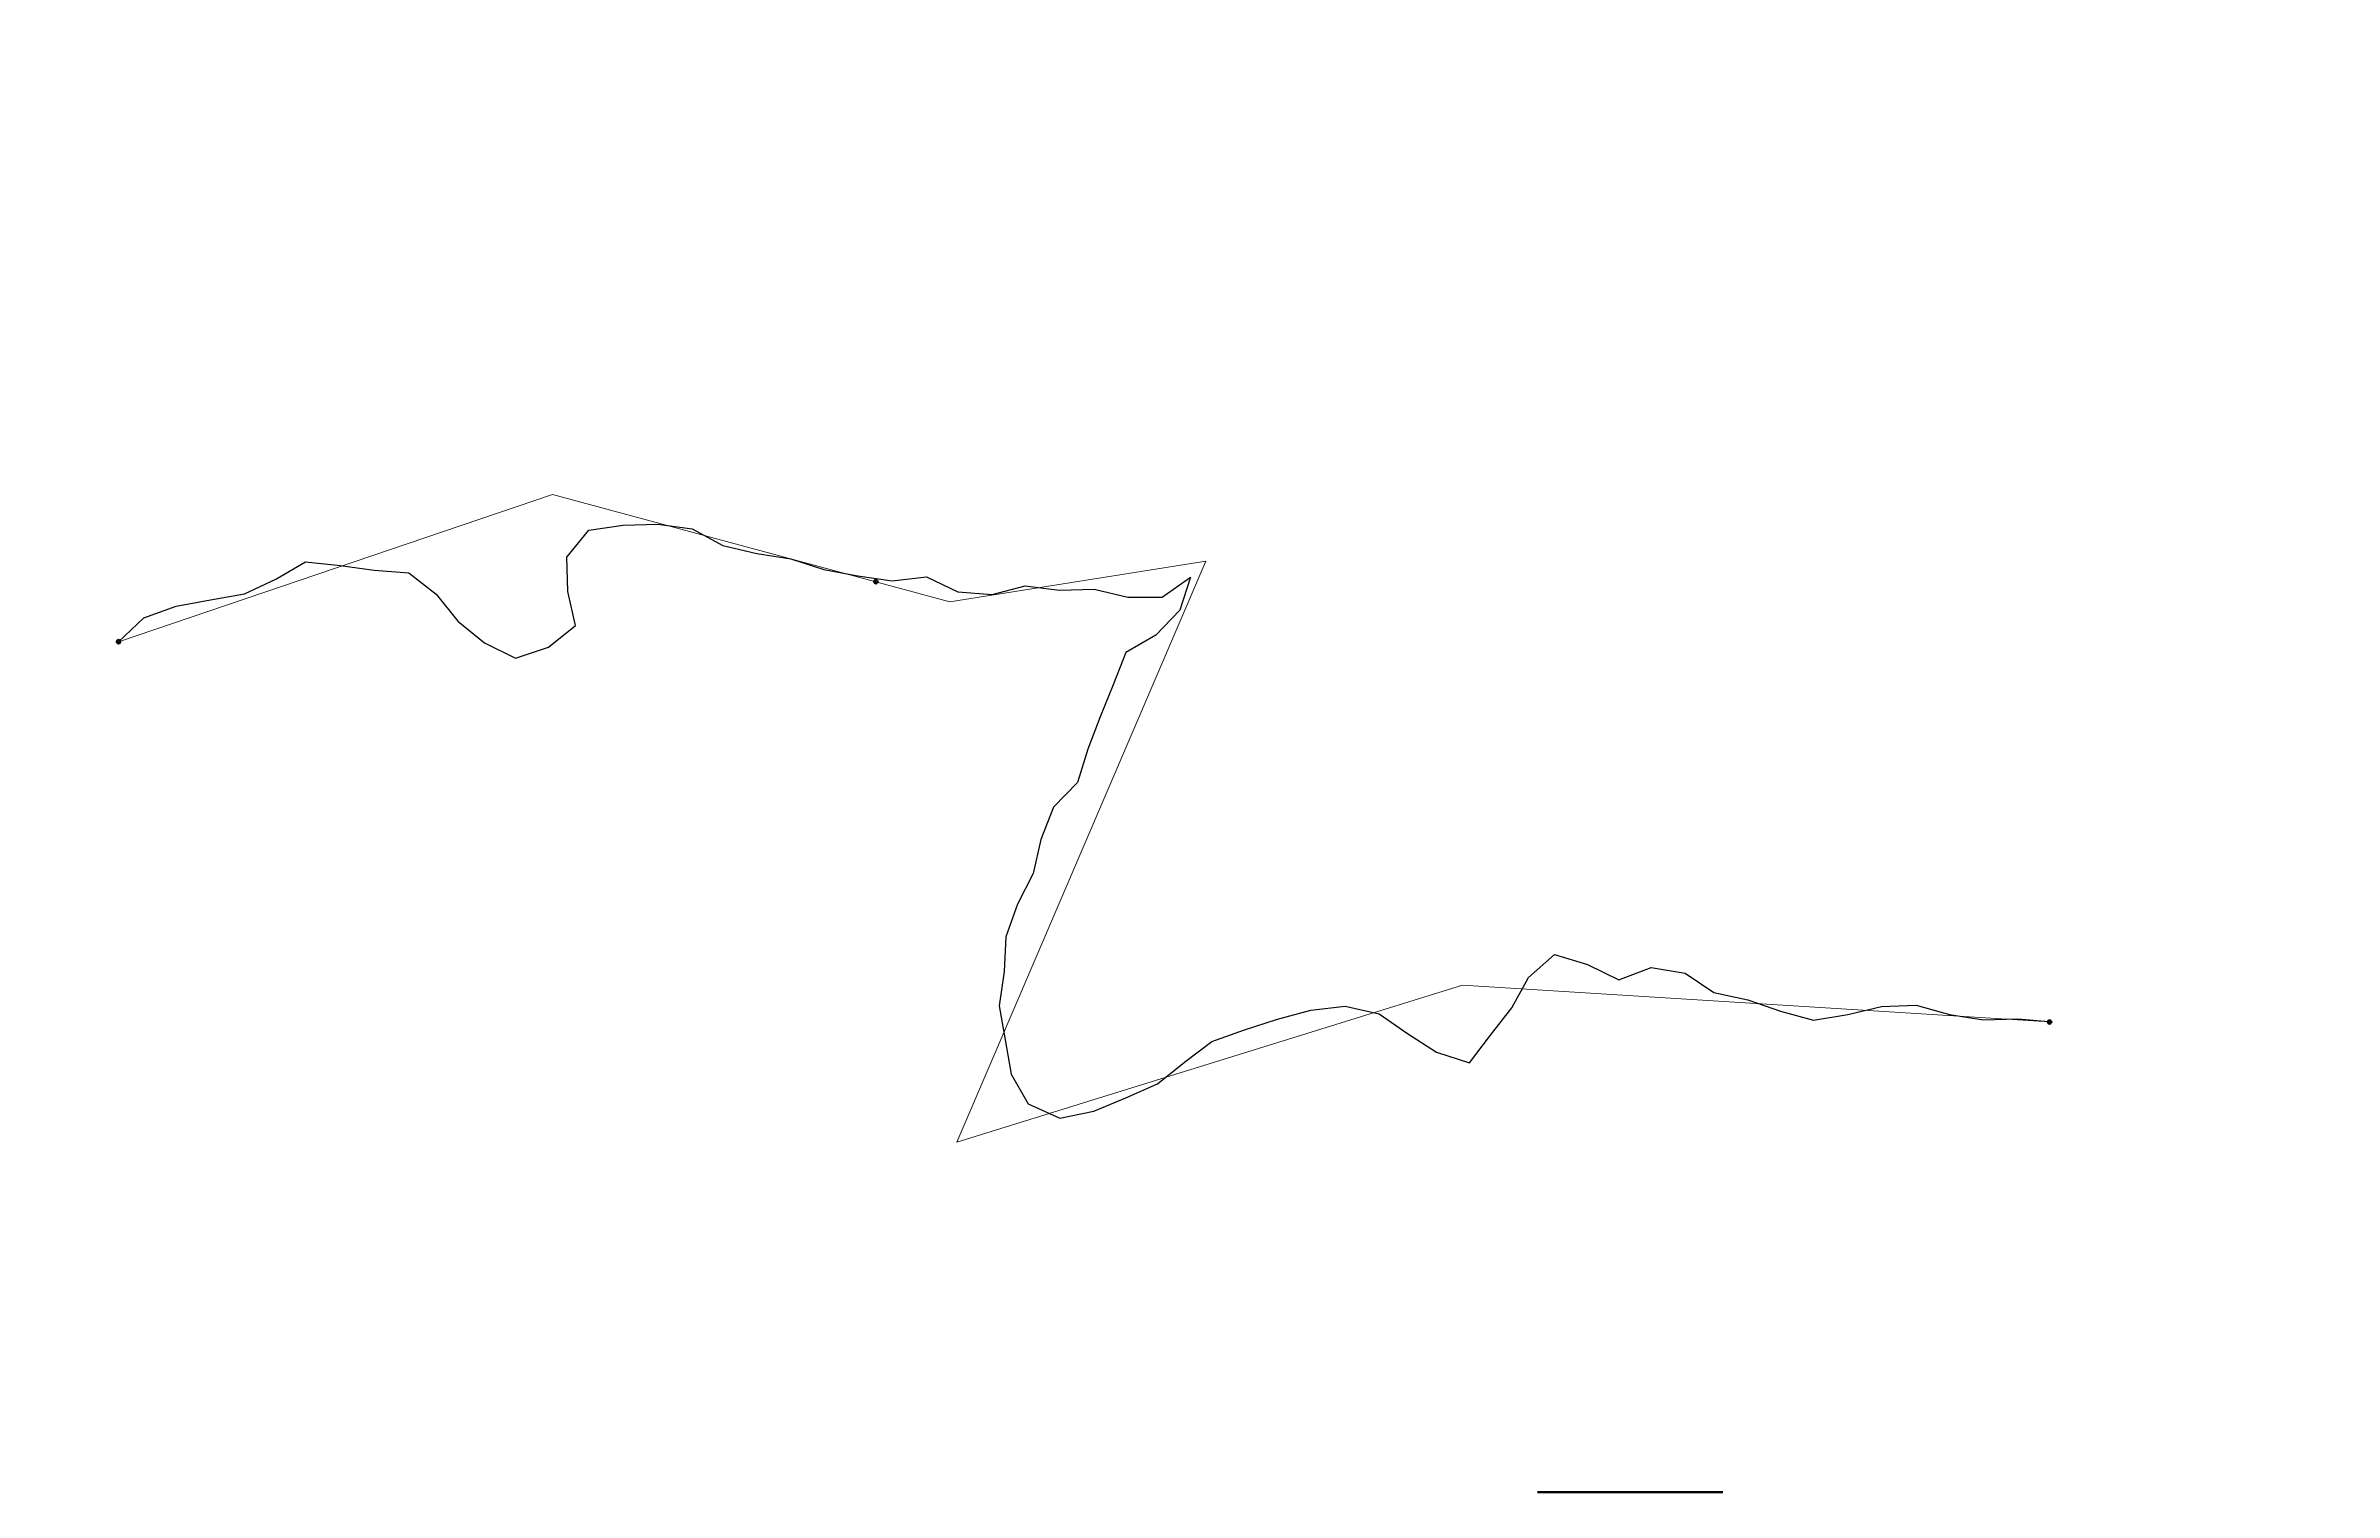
# Paper-space layout 'Layout1' of a CAD drawing. Header units: millimetres. Extents: x 20 to 978, y 81 to 687.
# The model-space entities are those that its viewports show. They can reach past a viewport. Long polylines and large blocks are cut down to what shows.
import ezdxf

# ---------------------------------------------------------------- set-up
doc = ezdxf.new("R2010")
doc.units = ezdxf.units.MM
doc.header["$LTSCALE"] = 0.3
for name, color, linetype, lineweight in [('Layaut', 250, 'Continuous', 70), ('Linea_Tendencia', 51, 'Continuous', 20), ('PTOBLIGADO', 90, 'Continuous', 50)]:
    doc.layers.add(name, color=color, linetype=linetype, lineweight=lineweight)
doc.layers.add('LINEA_DE_CEROS', color=61, linetype='Continuous')
doc.layers.get('Layaut').off()
doc.styles.get("Standard").update_dxf_attribs({"font": 'isocp2.shx', "bigfont": '@extfont2.shx'})

# ---------------------------------------------------------------- blocks, each defined once
blk = doc.blocks.new('CONVENCIONES')
at = {"layer": 'PTOBLIGADO'}
blk.add_line((729.79, 74.23), (807.53, 74.23), dxfattribs=at)

msp = doc.modelspace()

# ---------------------------------------------------------------- linework, layer by layer
at = {"layer": 'LINEA_DE_CEROS'}
for points in [[(838041.9, 1190952.7), (838061.8, 1190931.6), (838071.8, 1190904.4), (838076.9, 1190875.8), (838081.9, 1190847.3), (838094.4, 1190821.1), (838108.9, 1190796), (838105.8, 1190767.2), (838101.9, 1190738.5), (838099.7, 1190709.6), (838081.8, 1190686.7), (838059.2, 1190668.6), (838041.1, 1190646.1), (838028.1, 1190620.2), (838037.4, 1190592.7), (838055.5, 1190570), (838083.9, 1190576.3), (838112.8, 1190577.1), (838135.2, 1190558.7), (838139.6, 1190530), (838140.3, 1190501), (838136.4, 1190472.3), (838122.5, 1190446.6), (838115.8, 1190418.2), (838111.2, 1190389.6), (838102.4, 1190361.9), (838097.1, 1190333.4), (838092.8, 1190304.8)], [(838092.8, 1190304.8), (838096.3, 1190276), (838083.8, 1190249.8), (838081.4, 1190220.9), (838088.8, 1190193.2), (838085.1, 1190164.5), (838086, 1190135.5), (838079.3, 1190107.3), (838079.1, 1190078.5), (838096, 1190054.9), (838068.4, 1190063.8), (838047.5, 1190084), (838032.8, 1190109), (838005.8, 1190119.7), (837978.9, 1190130.4), (837951.8, 1190140.9), (837924.1, 1190149.4), (837903.3, 1190169.6), (837876.2, 1190180.1), (837847.9, 1190186.5), (837822.1, 1190199.7), (837794.8, 1190209.5), (837765.8, 1190210.9), (837737.1, 1190215), (837708.5, 1190210.1), (837679.9, 1190205.1), (837654.8, 1190190.7), (837643, 1190164.2), (837648.8, 1190135.8), (837660, 1190109.1), (837671.6, 1190082.5), (837689.9, 1190060), (837707.1, 1190036.9), (837716.9, 1190009.6), (837725.7, 1189982), (837733.3, 1189954), (837736.7, 1189925.2), (837730.3, 1189896.9), (837713.9, 1189873), (837698.1, 1189848.7), (837689.3, 1189821.1), (837712.5, 1189803.6), (837735.4, 1189785.8), (837760.7, 1189771.7), (837779.9, 1189750), (837771.5, 1189722.2), (837758.7, 1189696.2), (837769, 1189669.1), (837764.4, 1189640.4), (837748.1, 1189616.5), (837742, 1189588.1), (837732.5, 1189560.7), (837725, 1189532.9), (837729.7, 1189504.3), (837736.3, 1189476.1), (837737.6, 1189447.1), (837729.6, 1189419.2), (837725.3, 1189390.5), (837726.2, 1189361.8), (837723.7, 1189332.9)]]:
    msp.add_lwpolyline(points, dxfattribs=at)
at = {"layer": 'Linea_Tendencia'}
for points in [[(838041.9, 1190952.7), (838165.3, 1190589.2), (838075.4, 1190256.3)], [(838075.4, 1190256.3), (838109.5, 1190042.1), (837622.9, 1190250.6), (837754.3, 1189827), (837723.5, 1189335.3)]]:
    msp.add_lwpolyline(points, dxfattribs=at)
at = {"layer": 'PTOBLIGADO'}
for centre in [(838041.9, 1190952.7), (838092.2, 1190318.4), (837723.5, 1189335.3)]:
    msp.add_circle(centre, 1.49, dxfattribs=at)

# ---------------------------------------------------------------- texts
at = {"layer": 'PTOBLIGADO', "insert": (838346.2, 1189092.8), "char_height": 9, "width": 511.023, "attachment_point": 1}
msp.add_mtext('     GRUPO 26\\PESCALA: 1:2000\\P', dxfattribs=at)

psp = doc.layouts.get("Layout1")

# ---------------------------------------------------------------- block references
at = {"layer": 'Layaut'}
psp.add_blockref('CONVENCIONES', (-85.11, 7.14), dxfattribs=at)

# ---------------------------------------------------------------- viewports
at = {"layer": 'Layaut', "view_target_point": (837797.66, 1190013.38), "view_twist_angle": 90}
psp.add_viewport(center=(499.21, 403.98), size=(958.41, 566.0494), view_center_point=(-41.87, 177.25), view_height=1132.0996, dxfattribs=at)

doc.saveas('drawing.dxf')
